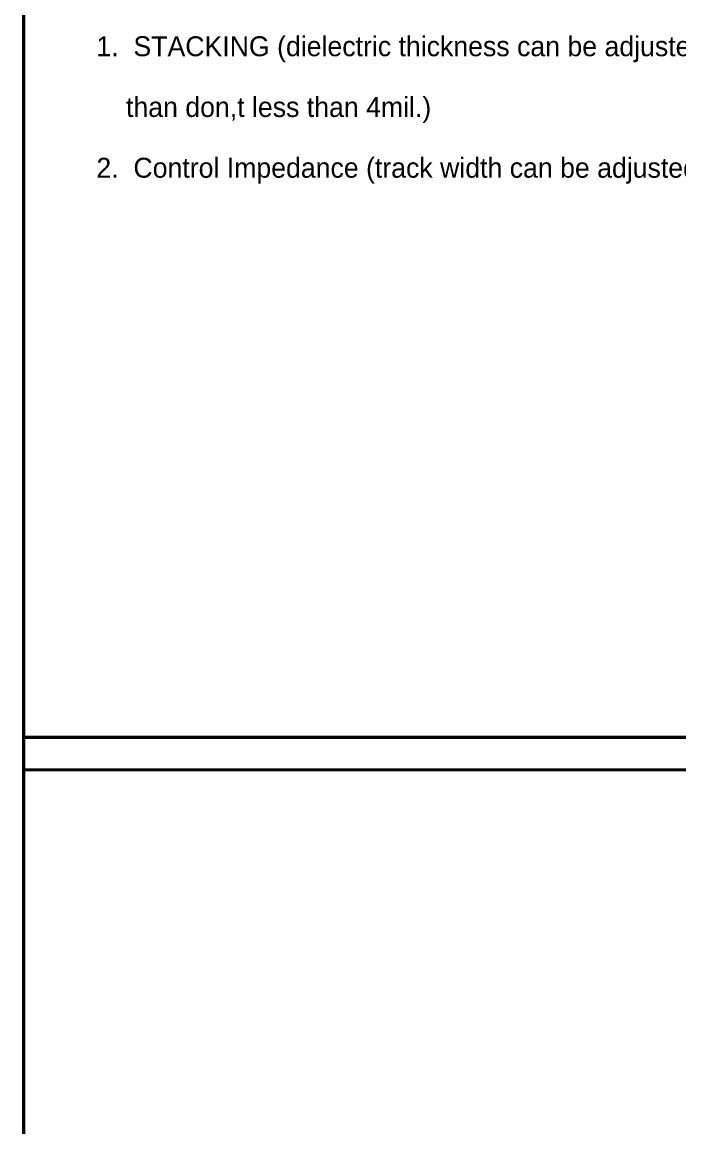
# Model space of a CAD drawing. Extents: x -2963 to -2452, y -1056 to -650.
# Drawn here: x -2625.76 to -2598.29, y -796.04 to -749.84 of the extents above; entities that cross this region are included whole.
import ezdxf

# ---------------------------------------------------------------- set-up
doc = ezdxf.new("R2010")
doc.units = 0
doc.header["$MEASUREMENT"] = 0
doc.layers.add('DRILLDRAWING', color=1, linetype='CONTINUOUS')

msp = doc.modelspace()

# ---------------------------------------------------------------- linework, layer by layer
at = {"layer": 'DRILLDRAWING', "const_width": 0.13}
for points in [[(-2625.691, -990.247), (-2625.691, -737.035)], [(-2625.691, -779.747), (-2517.741, -779.747)], [(-2625.691, -781.106), (-2517.741, -781.106)]]:
    msp.add_lwpolyline(points, dxfattribs=at)
at = {"layer": 'DRILLDRAWING', "const_width": 0.065}
for points in [[(-2625.724, -779.747, 1), (-2625.658, -779.747, 1)], [(-2625.724, -781.106, 1), (-2625.658, -781.106, 1)]]:
    msp.add_lwpolyline(points, format="xyb", close=True, dxfattribs=at)

# ---------------------------------------------------------------- texts
at = {"layer": 'DRILLDRAWING'}
for s, height, p in [('1.  STACKING (dielectric thickness can be adjusted beween +/-2mil,but don,t less than 3.5mil; if inspection is Gjb362A ', 0.833437, (-2622.649, -751.265)), ('    than don,t less than 4mil.)', 0.83344, (-2622.649, -753.805)), ('2.  Control Impedance (track width can be adjusted +/-0.5mil , but don,t less than 4mil.)', 0.83344, (-2622.649, -756.345))]:
    msp.add_text(s, height=height, dxfattribs=at).set_placement(p)

doc.saveas('drawing.dxf')
